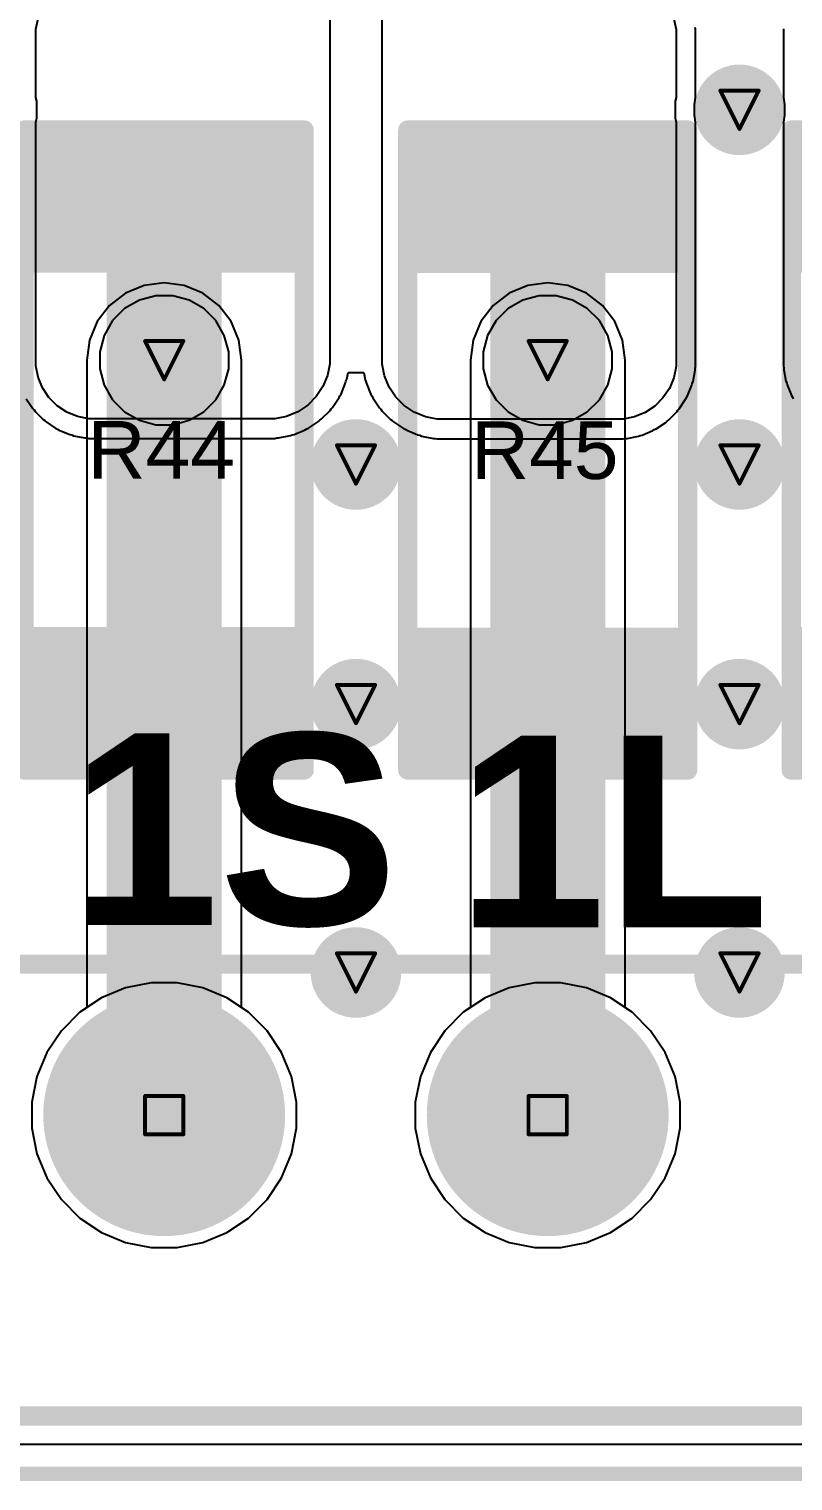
# Model space of a CAD drawing. Header units: inches. Extents: x -0.03 to 9.71, y 0.01 to 4.44.
# Drawn here: x 1.995 to 2.393, y 0.006 to 0.763 of the extents above; entities that cross this region are included whole.
import ezdxf

# ---------------------------------------------------------------- set-up
doc = ezdxf.new("R2010")
doc.units = ezdxf.units.IN
doc.header["$MEASUREMENT"] = 0
for name, color, linetype in [('Board Outline', 216, 'Continuous'), ('Bottom Layer', 5, 'Continuous'), ('Bottom Solder', 6, 'Continuous'), ('Drill Drawing', 1, 'Continuous'), ('Layer 1', 16, 'Continuous'), ('Layer 2', 76, 'Continuous'), ('Multi-Layer', 9, 'Continuous'), ('Pad Holes', 156, 'Continuous'), ('Top Layer', 1, 'Continuous'), ('Top Overlay', 2, 'Continuous'), ('Top Paste', 8, 'Continuous'), ('Top Solder', 216, 'Continuous'), ('Via Holes', 16, 'Continuous')]:
    doc.layers.add(name, color=color, linetype=linetype)
doc.styles.add('Arial', font='', dxfattribs={"height": 0.2})
doc.styles.add('Arial_Bold', font='', dxfattribs={"height": 0.2})
doc.styles.get('Arial').set_extended_font_data('Arial')
doc.styles.get('Arial_Bold').set_extended_font_data('Arial', bold=True)

# ---------------------------------------------------------------- blocks, each defined once
blk = doc.blocks.new('RES_2512_47')
at = {"layer": 'Top Layer'}
for points in [[(-0.15945, 0.06693), (-0.09646, 0.06693), (-0.09646, -0.06693), (-0.15945, -0.06693)], [(0.09646, 0.06693), (0.15945, 0.06693), (0.15945, -0.06693), (0.09646, -0.06693)]]:
    blk.add_hatch(color=1, dxfattribs=at).paths.add_polyline_path(points)
at = {"layer": 'Top Paste'}
for points in [[(-0.15945, 0.06693), (-0.09646, 0.06693), (-0.09646, -0.06693), (-0.15945, -0.06693)], [(0.09646, 0.06693), (0.15945, 0.06693), (0.15945, -0.06693), (0.09646, -0.06693)]]:
    blk.add_hatch(color=8, dxfattribs=at).paths.add_polyline_path(points)
at = {"layer": 'Top Solder'}
for points in [[(-0.16345, 0.07093), (-0.09246, 0.07093), (-0.09246, -0.07093), (-0.16345, -0.07093)], [(0.09246, 0.07093), (0.16345, 0.07093), (0.16345, -0.07093), (0.09246, -0.07093)]]:
    blk.add_hatch(color=216, dxfattribs=at).paths.add_polyline_path(points)
at = {"layer": 'Top Overlay', "const_width": 0.01}
for points in [[(-0.167, 0.073), (0.16679, 0.073)], [(-0.167, 0.073), (-0.167, -0.073)], [(0.16679, 0.073), (0.16679, -0.073)], [(-0.167, -0.073), (0.16679, -0.073)]]:
    blk.add_lwpolyline(points, dxfattribs=at)
at = {"layer": 'Top Overlay', "const_width": 0.005}
for points in [[(-0.1695, 0.073, 1), (-0.1645, 0.073, 1)], [(-0.1695, 0.073, 1), (-0.1645, 0.073, 1)], [(0.16429, 0.073, 1), (0.16929, 0.073, 1)], [(0.16429, 0.073, 1), (0.16929, 0.073, 1)], [(-0.1695, -0.073, 1), (-0.1645, -0.073, 1)], [(-0.1695, -0.073, 1), (-0.1645, -0.073, 1)], [(0.16429, -0.073, 1), (0.16929, -0.073, 1)], [(0.16429, -0.073, 1), (0.16929, -0.073, 1)]]:
    blk.add_lwpolyline(points, format="xyb", close=True, dxfattribs=at)
blk = doc.blocks.new('RES_2512_52')
at = {"layer": 'Top Layer'}
for points in [[(-0.15945, 0.06693), (-0.09646, 0.06693), (-0.09646, -0.06693), (-0.15945, -0.06693)], [(0.09646, 0.06693), (0.15945, 0.06693), (0.15945, -0.06693), (0.09646, -0.06693)]]:
    blk.add_hatch(color=1, dxfattribs=at).paths.add_polyline_path(points)
at = {"layer": 'Top Paste'}
for points in [[(-0.15945, 0.06693), (-0.09646, 0.06693), (-0.09646, -0.06693), (-0.15945, -0.06693)], [(0.09646, 0.06693), (0.15945, 0.06693), (0.15945, -0.06693), (0.09646, -0.06693)]]:
    blk.add_hatch(color=8, dxfattribs=at).paths.add_polyline_path(points)
at = {"layer": 'Top Solder'}
for points in [[(-0.16345, 0.07093), (-0.09246, 0.07093), (-0.09246, -0.07093), (-0.16345, -0.07093)], [(0.09246, 0.07093), (0.16345, 0.07093), (0.16345, -0.07093), (0.09246, -0.07093)]]:
    blk.add_hatch(color=216, dxfattribs=at).paths.add_polyline_path(points)
at = {"layer": 'Top Overlay', "const_width": 0.01}
for points in [[(0.16679, 0.073), (-0.167, 0.073)], [(-0.167, -0.073), (-0.167, 0.073)], [(0.16679, -0.073), (0.16679, 0.073)], [(0.16679, -0.073), (-0.167, -0.073)]]:
    blk.add_lwpolyline(points, dxfattribs=at)
at = {"layer": 'Top Overlay', "const_width": 0.005}
for points in [[(-0.1695, 0.073, 1), (-0.1645, 0.073, 1)], [(-0.1695, 0.073, 1), (-0.1645, 0.073, 1)], [(0.16429, 0.073, 1), (0.16929, 0.073, 1)], [(0.16429, 0.073, 1), (0.16929, 0.073, 1)], [(-0.1695, -0.073, 1), (-0.1645, -0.073, 1)], [(-0.1695, -0.073, 1), (-0.1645, -0.073, 1)], [(0.16429, -0.073, 1), (0.16929, -0.073, 1)], [(0.16429, -0.073, 1), (0.16929, -0.073, 1)]]:
    blk.add_lwpolyline(points, format="xyb", close=True, dxfattribs=at)
blk = doc.blocks.new('RES_2512_53')
at = {"layer": 'Top Layer'}
for points in [[(-0.15945, 0.06693), (-0.09646, 0.06693), (-0.09646, -0.06693), (-0.15945, -0.06693)], [(0.09646, 0.06693), (0.15945, 0.06693), (0.15945, -0.06693), (0.09646, -0.06693)]]:
    blk.add_hatch(color=1, dxfattribs=at).paths.add_polyline_path(points)
at = {"layer": 'Top Paste'}
for points in [[(-0.15945, 0.06693), (-0.09646, 0.06693), (-0.09646, -0.06693), (-0.15945, -0.06693)], [(0.09646, 0.06693), (0.15945, 0.06693), (0.15945, -0.06693), (0.09646, -0.06693)]]:
    blk.add_hatch(color=8, dxfattribs=at).paths.add_polyline_path(points)
at = {"layer": 'Top Solder'}
for points in [[(-0.16345, 0.07093), (-0.09246, 0.07093), (-0.09246, -0.07093), (-0.16345, -0.07093)], [(0.09246, 0.07093), (0.16345, 0.07093), (0.16345, -0.07093), (0.09246, -0.07093)]]:
    blk.add_hatch(color=216, dxfattribs=at).paths.add_polyline_path(points)
at = {"layer": 'Top Overlay', "const_width": 0.01}
for points in [[(-0.167, 0.073), (0.16679, 0.073)], [(-0.167, 0.073), (-0.167, -0.073)], [(0.16679, 0.073), (0.16679, -0.073)], [(-0.167, -0.073), (0.16679, -0.073)]]:
    blk.add_lwpolyline(points, dxfattribs=at)
at = {"layer": 'Top Overlay', "const_width": 0.005}
for points in [[(-0.1695, 0.073, 1), (-0.1645, 0.073, 1)], [(-0.1695, 0.073, 1), (-0.1645, 0.073, 1)], [(0.16429, 0.073, 1), (0.16929, 0.073, 1)], [(0.16429, 0.073, 1), (0.16929, 0.073, 1)], [(-0.1695, -0.073, 1), (-0.1645, -0.073, 1)], [(-0.1695, -0.073, 1), (-0.1645, -0.073, 1)], [(0.16429, -0.073, 1), (0.16929, -0.073, 1)], [(0.16429, -0.073, 1), (0.16929, -0.073, 1)]]:
    blk.add_lwpolyline(points, format="xyb", close=True, dxfattribs=at)
blk = doc.blocks.new('DB2ERM_5_08_18P_GN_104')
at = {"layer": 'Bottom Layer'}
h = blk.add_hatch(color=5, dxfattribs=at)
edge = h.paths.add_edge_path()
edge.add_arc((-0.1, 0), 0.059055, 0, 360)
h = blk.add_hatch(color=5, dxfattribs=at)
edge = h.paths.add_edge_path()
edge.add_arc((0.1, 0), 0.059055, 0, 360)
at = {"layer": 'Bottom Solder'}
h = blk.add_hatch(color=6, dxfattribs=at)
edge = h.paths.add_edge_path()
edge.add_arc((-0.1, 0), 0.063055, 0, 360)
h = blk.add_hatch(color=6, dxfattribs=at)
edge = h.paths.add_edge_path()
edge.add_arc((0.1, 0), 0.063055, 0, 360)
at = {"layer": 'Layer 1'}
h = blk.add_hatch(color=16, dxfattribs=at)
edge = h.paths.add_edge_path()
edge.add_arc((-0.1, 0), 0.059055, 0, 360)
h = blk.add_hatch(color=16, dxfattribs=at)
edge = h.paths.add_edge_path()
edge.add_arc((0.1, 0), 0.059055, 0, 360)
at = {"layer": 'Layer 2'}
h = blk.add_hatch(color=76, dxfattribs=at)
edge = h.paths.add_edge_path()
edge.add_arc((-0.1, 0), 0.059055, 0, 360)
h = blk.add_hatch(color=76, dxfattribs=at)
edge = h.paths.add_edge_path()
edge.add_arc((0.1, 0), 0.059055, 0, 360)
at = {"layer": 'Multi-Layer'}
h = blk.add_hatch(color=9, dxfattribs=at)
edge = h.paths.add_edge_path()
edge.add_arc((-0.1, 0), 0.059055, 0, 360)
h = blk.add_hatch(color=9, dxfattribs=at)
edge = h.paths.add_edge_path()
edge.add_arc((0.1, 0), 0.059055, 0, 360)
at = {"layer": 'Pad Holes'}
h = blk.add_hatch(color=7, dxfattribs=at)
edge = h.paths.add_edge_path()
edge.add_arc((-0.1, 0), 0.037402, 0, 360)
h = blk.add_hatch(color=7, dxfattribs=at)
edge = h.paths.add_edge_path()
edge.add_arc((0.1, 0), 0.037402, 0, 360)
at = {"layer": 'Top Layer'}
h = blk.add_hatch(color=1, dxfattribs=at)
edge = h.paths.add_edge_path()
edge.add_arc((-0.1, 0), 0.059055, 0, 360)
h = blk.add_hatch(color=1, dxfattribs=at)
edge = h.paths.add_edge_path()
edge.add_arc((0.1, 0), 0.059055, 0, 360)
at = {"layer": 'Top Solder'}
h = blk.add_hatch(color=216, dxfattribs=at)
edge = h.paths.add_edge_path()
edge.add_arc((-0.1, 0), 0.063055, 0, 360)
h = blk.add_hatch(color=216, dxfattribs=at)
edge = h.paths.add_edge_path()
edge.add_arc((0.1, 0), 0.063055, 0, 360)
at = {"layer": 'Top Overlay', "const_width": 0.01}
for points in [[(-2, 0.07874), (2, 0.07874)], [(-2, -0.156851), (2, -0.156851)]]:
    blk.add_lwpolyline(points, dxfattribs=at)

msp = doc.modelspace()

# ---------------------------------------------------------------- hatches: boundary and pattern name
at = {"layer": 'Bottom Layer'}
h = msp.add_hatch(color=5, dxfattribs=at)
edge = h.paths.add_edge_path()
edge.add_arc((2.36535, 0.72114), 0.02362, 0, 360)
h = msp.add_hatch(color=5, dxfattribs=at)
edge = h.paths.add_edge_path()
edge.add_arc((2.06535, 0.59055), 0.02362, 0, 360)
h = msp.add_hatch(color=5, dxfattribs=at)
edge = h.paths.add_edge_path()
edge.add_arc((2.26535, 0.59055), 0.02362, 0, 360)
h = msp.add_hatch(color=5, dxfattribs=at)
edge = h.paths.add_edge_path()
edge.add_arc((2.16535, 0.53618), 0.02362, 0, 360)
h = msp.add_hatch(color=5, dxfattribs=at)
edge = h.paths.add_edge_path()
edge.add_arc((2.36535, 0.53618), 0.02362, 0, 360)
h = msp.add_hatch(color=5, dxfattribs=at)
edge = h.paths.add_edge_path()
edge.add_arc((2.16535, 0.41122), 0.02362, 0, 360)
h = msp.add_hatch(color=5, dxfattribs=at)
edge = h.paths.add_edge_path()
edge.add_arc((2.36535, 0.41122), 0.02362, 0, 360)
h = msp.add_hatch(color=5, dxfattribs=at)
edge = h.paths.add_edge_path()
edge.add_arc((2.16535, 0.27126), 0.02362, 0, 360)
h = msp.add_hatch(color=5, dxfattribs=at)
edge = h.paths.add_edge_path()
edge.add_arc((2.36535, 0.27126), 0.02362, 0, 360)
at = {"layer": 'Layer 1'}
h = msp.add_hatch(color=16, dxfattribs=at)
edge = h.paths.add_edge_path()
edge.add_arc((2.36535, 0.72114), 0.02362, 0, 360)
h = msp.add_hatch(color=16, dxfattribs=at)
edge = h.paths.add_edge_path()
edge.add_arc((2.06535, 0.59055), 0.02362, 0, 360)
h = msp.add_hatch(color=16, dxfattribs=at)
edge = h.paths.add_edge_path()
edge.add_arc((2.26535, 0.59055), 0.02362, 0, 360)
h = msp.add_hatch(color=16, dxfattribs=at)
edge = h.paths.add_edge_path()
edge.add_arc((2.16535, 0.53618), 0.02362, 0, 360)
h = msp.add_hatch(color=16, dxfattribs=at)
edge = h.paths.add_edge_path()
edge.add_arc((2.36535, 0.53618), 0.02362, 0, 360)
h = msp.add_hatch(color=16, dxfattribs=at)
edge = h.paths.add_edge_path()
edge.add_arc((2.16535, 0.41122), 0.02362, 0, 360)
h = msp.add_hatch(color=16, dxfattribs=at)
edge = h.paths.add_edge_path()
edge.add_arc((2.36535, 0.41122), 0.02362, 0, 360)
h = msp.add_hatch(color=16, dxfattribs=at)
edge = h.paths.add_edge_path()
edge.add_arc((2.16535, 0.27126), 0.02362, 0, 360)
h = msp.add_hatch(color=16, dxfattribs=at)
edge = h.paths.add_edge_path()
edge.add_arc((2.36535, 0.27126), 0.02362, 0, 360)
at = {"layer": 'Layer 2'}
h = msp.add_hatch(color=76, dxfattribs=at)
edge = h.paths.add_edge_path()
edge.add_arc((2.36535, 0.72114), 0.02362, 0, 360)
h = msp.add_hatch(color=76, dxfattribs=at)
edge = h.paths.add_edge_path()
edge.add_arc((2.06535, 0.59055), 0.02362, 0, 360)
h = msp.add_hatch(color=76, dxfattribs=at)
edge = h.paths.add_edge_path()
edge.add_arc((2.26535, 0.59055), 0.02362, 0, 360)
h = msp.add_hatch(color=76, dxfattribs=at)
edge = h.paths.add_edge_path()
edge.add_arc((2.16535, 0.53618), 0.02362, 0, 360)
h = msp.add_hatch(color=76, dxfattribs=at)
edge = h.paths.add_edge_path()
edge.add_arc((2.36535, 0.53618), 0.02362, 0, 360)
h = msp.add_hatch(color=76, dxfattribs=at)
edge = h.paths.add_edge_path()
edge.add_arc((2.16535, 0.41122), 0.02362, 0, 360)
h = msp.add_hatch(color=76, dxfattribs=at)
edge = h.paths.add_edge_path()
edge.add_arc((2.36535, 0.41122), 0.02362, 0, 360)
h = msp.add_hatch(color=76, dxfattribs=at)
edge = h.paths.add_edge_path()
edge.add_arc((2.16535, 0.27126), 0.02362, 0, 360)
h = msp.add_hatch(color=76, dxfattribs=at)
edge = h.paths.add_edge_path()
edge.add_arc((2.36535, 0.27126), 0.02362, 0, 360)
at = {"layer": 'Top Layer'}
h = msp.add_hatch(color=1, dxfattribs=at)
edge = h.paths.add_edge_path()
edge.add_arc((2.36535, 0.72114), 0.02362, 0, 360)
h = msp.add_hatch(color=1, dxfattribs=at)
edge = h.paths.add_edge_path()
edge.add_arc((2.06535, 0.59055), 0.02362, 0, 360)
h = msp.add_hatch(color=1, dxfattribs=at)
edge = h.paths.add_edge_path()
edge.add_arc((2.26535, 0.59055), 0.02362, 0, 360)
h = msp.add_hatch(color=1, dxfattribs=at)
edge = h.paths.add_edge_path()
edge.add_arc((2.16535, 0.53618), 0.02362, 0, 360)
h = msp.add_hatch(color=1, dxfattribs=at)
edge = h.paths.add_edge_path()
edge.add_arc((2.36535, 0.53618), 0.02362, 0, 360)
h = msp.add_hatch(color=1, dxfattribs=at)
edge = h.paths.add_edge_path()
edge.add_arc((2.16535, 0.41122), 0.02362, 0, 360)
h = msp.add_hatch(color=1, dxfattribs=at)
edge = h.paths.add_edge_path()
edge.add_arc((2.36535, 0.41122), 0.02362, 0, 360)
h = msp.add_hatch(color=1, dxfattribs=at)
edge = h.paths.add_edge_path()
edge.add_arc((2.16535, 0.27126), 0.02362, 0, 360)
h = msp.add_hatch(color=1, dxfattribs=at)
edge = h.paths.add_edge_path()
edge.add_arc((2.36535, 0.27126), 0.02362, 0, 360)
at = {"layer": 'Via Holes'}
h = msp.add_hatch(color=7, dxfattribs=at)
edge = h.paths.add_edge_path()
edge.add_arc((2.36535, 0.72114), 0.01378, 0, 360)
h = msp.add_hatch(color=7, dxfattribs=at)
edge = h.paths.add_edge_path()
edge.add_arc((2.06535, 0.59055), 0.01378, 0, 360)
h = msp.add_hatch(color=7, dxfattribs=at)
edge = h.paths.add_edge_path()
edge.add_arc((2.26535, 0.59055), 0.01378, 0, 360)
h = msp.add_hatch(color=7, dxfattribs=at)
edge = h.paths.add_edge_path()
edge.add_arc((2.16535, 0.53618), 0.01378, 0, 360)
h = msp.add_hatch(color=7, dxfattribs=at)
edge = h.paths.add_edge_path()
edge.add_arc((2.36535, 0.53618), 0.01378, 0, 360)
h = msp.add_hatch(color=7, dxfattribs=at)
edge = h.paths.add_edge_path()
edge.add_arc((2.16535, 0.41122), 0.01378, 0, 360)
h = msp.add_hatch(color=7, dxfattribs=at)
edge = h.paths.add_edge_path()
edge.add_arc((2.36535, 0.41122), 0.01378, 0, 360)
h = msp.add_hatch(color=7, dxfattribs=at)
edge = h.paths.add_edge_path()
edge.add_arc((2.16535, 0.27126), 0.01378, 0, 360)
h = msp.add_hatch(color=7, dxfattribs=at)
edge = h.paths.add_edge_path()
edge.add_arc((2.36535, 0.27126), 0.01378, 0, 360)

# ---------------------------------------------------------------- linework, layer by layer
at = {"layer": 'Board Outline'}
for points, const_width in [([(0.00984, 0.00984), (4.32087, 0.00984)], 0.0075), ([(0.0102, 0.0102), (4.32051, 0.0102)], 0.005)]:
    msp.add_lwpolyline(points, dxfattribs=dict(at, const_width=const_width))
at = {"layer": 'Bottom Layer'}
for p, q in [((2.05491, 0.62952), (2.04518, 0.62549)), ((2.06535, 0.6309), (2.05491, 0.62952)), ((2.0758, 0.62952), (2.06535, 0.6309)), ((2.08553, 0.62549), (2.0758, 0.62952)), ((2.25491, 0.62952), (2.24518, 0.62549)), ((2.26535, 0.6309), (2.25491, 0.62952)), ((2.2758, 0.62952), (2.26535, 0.6309)), ((2.28553, 0.62549), (2.2758, 0.62952)), ((2.04518, 0.62549), (2.03683, 0.61908)), ((2.09388, 0.61908), (2.08553, 0.62549)), ((2.24518, 0.62549), (2.23683, 0.61908)), ((2.29388, 0.61908), (2.28553, 0.62549)), ((2.03683, 0.61908), (2.03041, 0.61072)), ((2.10029, 0.61072), (2.09388, 0.61908)), ((2.23683, 0.61908), (2.23041, 0.61072)), ((2.30029, 0.61072), (2.29388, 0.61908)), ((2.03041, 0.61072), (2.02638, 0.60099)), ((2.10432, 0.60099), (2.10029, 0.61072)), ((2.23041, 0.61072), (2.22638, 0.60099)), ((2.30432, 0.60099), (2.30029, 0.61072)), ((2.02638, 0.60099), (2.02501, 0.59055)), ((2.1057, 0.59055), (2.10432, 0.60099)), ((2.22638, 0.60099), (2.22501, 0.59055)), ((2.3057, 0.59055), (2.30432, 0.60099)), ((2.02501, 0.59055), (2.02501, 0.25294)), ((2.1057, 0.25294), (2.1057, 0.59055)), ((2.22501, 0.59055), (2.22501, 0.25294)), ((2.3057, 0.25294), (2.3057, 0.59055)), ((2.02133, 0.25049), (2.01172, 0.24087)), ((2.02501, 0.25294), (2.02133, 0.25049)), ((2.10937, 0.25049), (2.1057, 0.25294)), ((2.11899, 0.24087), (2.10937, 0.25049)), ((2.22133, 0.25049), (2.21172, 0.24087)), ((2.22501, 0.25294), (2.22133, 0.25049)), ((2.30937, 0.25049), (2.3057, 0.25294)), ((2.31899, 0.24087), (2.30937, 0.25049)), ((2.01172, 0.24087), (2.00416, 0.22956)), ((2.12655, 0.22956), (2.11899, 0.24087)), ((2.21172, 0.24087), (2.20416, 0.22956)), ((2.32655, 0.22956), (2.31899, 0.24087)), ((2.00416, 0.22956), (1.99895, 0.21699)), ((2.13176, 0.21699), (2.12655, 0.22956)), ((2.20416, 0.22956), (2.19895, 0.21699)), ((2.33176, 0.21699), (2.32655, 0.22956)), ((1.99895, 0.21699), (1.9963, 0.20365)), ((2.13441, 0.20365), (2.13176, 0.21699)), ((2.19895, 0.21699), (2.1963, 0.20365)), ((2.33441, 0.20365), (2.33176, 0.21699)), ((1.9963, 0.20365), (1.9963, 0.19005)), ((2.13441, 0.19005), (2.13441, 0.20365)), ((2.1963, 0.20365), (2.1963, 0.19005)), ((2.33441, 0.19005), (2.33441, 0.20365)), ((1.9963, 0.19005), (1.99895, 0.17671)), ((2.13176, 0.17671), (2.13441, 0.19005)), ((2.1963, 0.19005), (2.19895, 0.17671)), ((2.33176, 0.17671), (2.33441, 0.19005)), ((1.99895, 0.17671), (2.00416, 0.16414)), ((2.12655, 0.16414), (2.13176, 0.17671)), ((2.19895, 0.17671), (2.20416, 0.16414)), ((2.32655, 0.16414), (2.33176, 0.17671)), ((2.00416, 0.16414), (2.01172, 0.15283)), ((2.11899, 0.15283), (2.12655, 0.16414)), ((2.20416, 0.16414), (2.21172, 0.15283)), ((2.31899, 0.15283), (2.32655, 0.16414)), ((2.01172, 0.15283), (2.02133, 0.14321)), ((2.10937, 0.14321), (2.11899, 0.15283)), ((2.21172, 0.15283), (2.22133, 0.14321)), ((2.30937, 0.14321), (2.31899, 0.15283)), ((2.02133, 0.14321), (2.03264, 0.13566)), ((2.09806, 0.13566), (2.10937, 0.14321)), ((2.22133, 0.14321), (2.23264, 0.13566)), ((2.29806, 0.13566), (2.30937, 0.14321)), ((2.03264, 0.13566), (2.04521, 0.13045)), ((2.04521, 0.13045), (2.05855, 0.1278)), ((2.07216, 0.1278), (2.0855, 0.13045)), ((2.0855, 0.13045), (2.09806, 0.13566)), ((2.23264, 0.13566), (2.24521, 0.13045)), ((2.24521, 0.13045), (2.25855, 0.1278)), ((2.27216, 0.1278), (2.2855, 0.13045)), ((2.2855, 0.13045), (2.29806, 0.13566)), ((2.05855, 0.1278), (2.07216, 0.1278)), ((2.25855, 0.1278), (2.27216, 0.1278)), ((4.30557, 0.02514), (0.02514, 0.02514))]:
    msp.add_line(p, q, dxfattribs=at)
at = {"layer": 'Bottom Layer', "const_width": 0.06}
for points in [[(2.06535, 0.19685), (2.06535, 0.59055)], [(2.26535, 0.19685), (2.26535, 0.59055)]]:
    msp.add_lwpolyline(points, dxfattribs=at)
at = {"layer": 'Bottom Layer', "const_width": 0.03}
for points in [[(2.05035, 0.59055, 1), (2.08035, 0.59055, 1)], [(2.25035, 0.59055, 1), (2.28035, 0.59055, 1)], [(2.05035, 0.19685, 1), (2.08035, 0.19685, 1)], [(2.25035, 0.19685, 1), (2.28035, 0.19685, 1)]]:
    msp.add_lwpolyline(points, format="xyb", close=True, dxfattribs=at)
at = {"layer": 'Bottom Solder', "const_width": 0.06}
for points in [[(2.06535, 0.19685), (2.06535, 0.59055)], [(2.26535, 0.19685), (2.26535, 0.59055)]]:
    msp.add_lwpolyline(points, dxfattribs=at)
at = {"layer": 'Bottom Solder', "const_width": 0.03}
for points in [[(2.05035, 0.59055, 1), (2.08035, 0.59055, 1)], [(2.25035, 0.59055, 1), (2.28035, 0.59055, 1)], [(2.05035, 0.19685, 1), (2.08035, 0.19685, 1)], [(2.25035, 0.19685, 1), (2.28035, 0.19685, 1)]]:
    msp.add_lwpolyline(points, format="xyb", close=True, dxfattribs=at)
at = {"layer": 'Drill Drawing', "const_width": 0.002}
for points in [[(2.35535, 0.73114), (2.37535, 0.73114)], [(2.35535, 0.73114), (2.36535, 0.71114)], [(2.36535, 0.71114), (2.37535, 0.73114)], [(2.05535, 0.60055), (2.07535, 0.60055)], [(2.05535, 0.60055), (2.06535, 0.58055)], [(2.06535, 0.58055), (2.07535, 0.60055)], [(2.25535, 0.60055), (2.27535, 0.60055)], [(2.25535, 0.60055), (2.26535, 0.58055)], [(2.26535, 0.58055), (2.27535, 0.60055)], [(2.15535, 0.54618), (2.17535, 0.54618)], [(2.15535, 0.54618), (2.16535, 0.52618)], [(2.16535, 0.52618), (2.17535, 0.54618)], [(2.35535, 0.54618), (2.37535, 0.54618)], [(2.35535, 0.54618), (2.36535, 0.52618)], [(2.36535, 0.52618), (2.37535, 0.54618)], [(2.15535, 0.42122), (2.17535, 0.42122)], [(2.15535, 0.42122), (2.16535, 0.40122)], [(2.16535, 0.40122), (2.17535, 0.42122)], [(2.35535, 0.42122), (2.37535, 0.42122)], [(2.35535, 0.42122), (2.36535, 0.40122)], [(2.36535, 0.40122), (2.37535, 0.42122)], [(2.15535, 0.28126), (2.17535, 0.28126)], [(2.15535, 0.28126), (2.16535, 0.26126)], [(2.16535, 0.26126), (2.17535, 0.28126)], [(2.35535, 0.28126), (2.37535, 0.28126)], [(2.35535, 0.28126), (2.36535, 0.26126)], [(2.36535, 0.26126), (2.37535, 0.28126)], [(2.05535, 0.20685), (2.07535, 0.20685)], [(2.05535, 0.18685), (2.05535, 0.20685)], [(2.07535, 0.18685), (2.07535, 0.20685)], [(2.25535, 0.20685), (2.27535, 0.20685)], [(2.25535, 0.18685), (2.25535, 0.20685)], [(2.27535, 0.18685), (2.27535, 0.20685)], [(2.05535, 0.18685), (2.07535, 0.18685)], [(2.25535, 0.18685), (2.27535, 0.18685)]]:
    msp.add_lwpolyline(points, dxfattribs=at)
at = {"layer": 'Drill Drawing', "const_width": 0.001}
for points in [[(2.35485, 0.73114, 1), (2.35585, 0.73114, 1)], [(2.35485, 0.73114, 1), (2.35585, 0.73114, 1)], [(2.37485, 0.73114, 1), (2.37585, 0.73114, 1)], [(2.37485, 0.73114, 1), (2.37585, 0.73114, 1)], [(2.36485, 0.71114, 1), (2.36585, 0.71114, 1)], [(2.36485, 0.71114, 1), (2.36585, 0.71114, 1)], [(2.05485, 0.60055, 1), (2.05585, 0.60055, 1)], [(2.05485, 0.60055, 1), (2.05585, 0.60055, 1)], [(2.07485, 0.60055, 1), (2.07585, 0.60055, 1)], [(2.07485, 0.60055, 1), (2.07585, 0.60055, 1)], [(2.25485, 0.60055, 1), (2.25585, 0.60055, 1)], [(2.25485, 0.60055, 1), (2.25585, 0.60055, 1)], [(2.27485, 0.60055, 1), (2.27585, 0.60055, 1)], [(2.27485, 0.60055, 1), (2.27585, 0.60055, 1)], [(2.06485, 0.58055, 1), (2.06585, 0.58055, 1)], [(2.06485, 0.58055, 1), (2.06585, 0.58055, 1)], [(2.26485, 0.58055, 1), (2.26585, 0.58055, 1)], [(2.26485, 0.58055, 1), (2.26585, 0.58055, 1)], [(2.15485, 0.54618, 1), (2.15585, 0.54618, 1)], [(2.15485, 0.54618, 1), (2.15585, 0.54618, 1)], [(2.17485, 0.54618, 1), (2.17585, 0.54618, 1)], [(2.17485, 0.54618, 1), (2.17585, 0.54618, 1)], [(2.35485, 0.54618, 1), (2.35585, 0.54618, 1)], [(2.35485, 0.54618, 1), (2.35585, 0.54618, 1)], [(2.37485, 0.54618, 1), (2.37585, 0.54618, 1)], [(2.37485, 0.54618, 1), (2.37585, 0.54618, 1)], [(2.16485, 0.52618, 1), (2.16585, 0.52618, 1)], [(2.16485, 0.52618, 1), (2.16585, 0.52618, 1)], [(2.36485, 0.52618, 1), (2.36585, 0.52618, 1)], [(2.36485, 0.52618, 1), (2.36585, 0.52618, 1)], [(2.15485, 0.42122, 1), (2.15585, 0.42122, 1)], [(2.15485, 0.42122, 1), (2.15585, 0.42122, 1)], [(2.17485, 0.42122, 1), (2.17585, 0.42122, 1)], [(2.17485, 0.42122, 1), (2.17585, 0.42122, 1)], [(2.35485, 0.42122, 1), (2.35585, 0.42122, 1)], [(2.35485, 0.42122, 1), (2.35585, 0.42122, 1)], [(2.37485, 0.42122, 1), (2.37585, 0.42122, 1)], [(2.37485, 0.42122, 1), (2.37585, 0.42122, 1)], [(2.16485, 0.40122, 1), (2.16585, 0.40122, 1)], [(2.16485, 0.40122, 1), (2.16585, 0.40122, 1)], [(2.36485, 0.40122, 1), (2.36585, 0.40122, 1)], [(2.36485, 0.40122, 1), (2.36585, 0.40122, 1)], [(2.15485, 0.28126, 1), (2.15585, 0.28126, 1)], [(2.15485, 0.28126, 1), (2.15585, 0.28126, 1)], [(2.17485, 0.28126, 1), (2.17585, 0.28126, 1)], [(2.17485, 0.28126, 1), (2.17585, 0.28126, 1)], [(2.35485, 0.28126, 1), (2.35585, 0.28126, 1)], [(2.35485, 0.28126, 1), (2.35585, 0.28126, 1)], [(2.37485, 0.28126, 1), (2.37585, 0.28126, 1)], [(2.37485, 0.28126, 1), (2.37585, 0.28126, 1)], [(2.16485, 0.26126, 1), (2.16585, 0.26126, 1)], [(2.16485, 0.26126, 1), (2.16585, 0.26126, 1)], [(2.36485, 0.26126, 1), (2.36585, 0.26126, 1)], [(2.36485, 0.26126, 1), (2.36585, 0.26126, 1)], [(2.05485, 0.20685, 1), (2.05585, 0.20685, 1)], [(2.05485, 0.20685, 1), (2.05585, 0.20685, 1)], [(2.07485, 0.20685, 1), (2.07585, 0.20685, 1)], [(2.07485, 0.20685, 1), (2.07585, 0.20685, 1)], [(2.25485, 0.20685, 1), (2.25585, 0.20685, 1)], [(2.25485, 0.20685, 1), (2.25585, 0.20685, 1)], [(2.27485, 0.20685, 1), (2.27585, 0.20685, 1)], [(2.27485, 0.20685, 1), (2.27585, 0.20685, 1)], [(2.05485, 0.18685, 1), (2.05585, 0.18685, 1)], [(2.05485, 0.18685, 1), (2.05585, 0.18685, 1)], [(2.07485, 0.18685, 1), (2.07585, 0.18685, 1)], [(2.07485, 0.18685, 1), (2.07585, 0.18685, 1)], [(2.25485, 0.18685, 1), (2.25585, 0.18685, 1)], [(2.25485, 0.18685, 1), (2.25585, 0.18685, 1)], [(2.27485, 0.18685, 1), (2.27585, 0.18685, 1)], [(2.27485, 0.18685, 1), (2.27585, 0.18685, 1)]]:
    msp.add_lwpolyline(points, format="xyb", close=True, dxfattribs=at)
at = {"layer": 'Layer 1'}
for p, q in [((2.05238, 0.62188), (2.04471, 0.61746)), ((2.06093, 0.62417), (2.05238, 0.62188)), ((2.06978, 0.62417), (2.06093, 0.62417)), ((2.07833, 0.62188), (2.06978, 0.62417)), ((2.086, 0.61746), (2.07833, 0.62188)), ((2.25238, 0.62188), (2.24471, 0.61746)), ((2.26093, 0.62417), (2.25238, 0.62188)), ((2.26978, 0.62417), (2.26093, 0.62417)), ((2.27833, 0.62188), (2.26978, 0.62417)), ((2.286, 0.61746), (2.27833, 0.62188)), ((2.04471, 0.61746), (2.03845, 0.6112)), ((2.09226, 0.6112), (2.086, 0.61746)), ((2.24471, 0.61746), (2.23845, 0.6112)), ((2.29226, 0.6112), (2.286, 0.61746)), ((2.03845, 0.6112), (2.03402, 0.60353)), ((2.09669, 0.60353), (2.09226, 0.6112)), ((2.23845, 0.6112), (2.23402, 0.60353)), ((2.29669, 0.60353), (2.29226, 0.6112)), ((2.03402, 0.60353), (2.03173, 0.59498)), ((2.09898, 0.59498), (2.09669, 0.60353)), ((2.23402, 0.60353), (2.23173, 0.59498)), ((2.29898, 0.59498), (2.29669, 0.60353)), ((2.03173, 0.59498), (2.03173, 0.58613)), ((2.09898, 0.58613), (2.09898, 0.59498)), ((2.23173, 0.59498), (2.23173, 0.58613)), ((2.29898, 0.58613), (2.29898, 0.59498)), ((2.03173, 0.58613), (2.03402, 0.57757)), ((2.09669, 0.57757), (2.09898, 0.58613)), ((2.23173, 0.58613), (2.23402, 0.57757)), ((2.29669, 0.57757), (2.29898, 0.58613)), ((2.03402, 0.57757), (2.03845, 0.56991)), ((2.09226, 0.56991), (2.09669, 0.57757)), ((2.23402, 0.57757), (2.23845, 0.56991)), ((2.29226, 0.56991), (2.29669, 0.57757)), ((2.03845, 0.56991), (2.04471, 0.56365)), ((2.086, 0.56365), (2.09226, 0.56991)), ((2.23845, 0.56991), (2.24471, 0.56365)), ((2.286, 0.56365), (2.29226, 0.56991)), ((2.04471, 0.56365), (2.05238, 0.55922)), ((2.07833, 0.55922), (2.086, 0.56365)), ((2.24471, 0.56365), (2.25238, 0.55922)), ((2.27833, 0.55922), (2.286, 0.56365)), ((2.05238, 0.55922), (2.06093, 0.55693)), ((2.06093, 0.55693), (2.06978, 0.55693)), ((2.06978, 0.55693), (2.07833, 0.55922)), ((2.25238, 0.55922), (2.26093, 0.55693)), ((2.26093, 0.55693), (2.26978, 0.55693)), ((2.26978, 0.55693), (2.27833, 0.55922)), ((2.05855, 0.26591), (2.04521, 0.26325)), ((2.07216, 0.26591), (2.05855, 0.26591)), ((2.0855, 0.26325), (2.07216, 0.26591)), ((2.25855, 0.26591), (2.24521, 0.26325)), ((2.27216, 0.26591), (2.25855, 0.26591)), ((2.2855, 0.26325), (2.27216, 0.26591)), ((2.03264, 0.25805), (2.02133, 0.25049)), ((2.04521, 0.26325), (2.03264, 0.25805)), ((2.09806, 0.25805), (2.0855, 0.26325)), ((2.10937, 0.25049), (2.09806, 0.25805)), ((2.23264, 0.25805), (2.22133, 0.25049)), ((2.24521, 0.26325), (2.23264, 0.25805)), ((2.29806, 0.25805), (2.2855, 0.26325)), ((2.30937, 0.25049), (2.29806, 0.25805)), ((2.02133, 0.25049), (2.01172, 0.24087)), ((2.11899, 0.24087), (2.10937, 0.25049)), ((2.22133, 0.25049), (2.21172, 0.24087)), ((2.31899, 0.24087), (2.30937, 0.25049)), ((2.01172, 0.24087), (2.00416, 0.22956)), ((2.12655, 0.22956), (2.11899, 0.24087)), ((2.21172, 0.24087), (2.20416, 0.22956)), ((2.32655, 0.22956), (2.31899, 0.24087)), ((2.00416, 0.22956), (1.99895, 0.21699)), ((2.13176, 0.21699), (2.12655, 0.22956)), ((2.20416, 0.22956), (2.19895, 0.21699)), ((2.33176, 0.21699), (2.32655, 0.22956)), ((1.99895, 0.21699), (1.9963, 0.20365)), ((2.13441, 0.20365), (2.13176, 0.21699)), ((2.19895, 0.21699), (2.1963, 0.20365)), ((2.33441, 0.20365), (2.33176, 0.21699)), ((1.9963, 0.20365), (1.9963, 0.19005)), ((2.13441, 0.19005), (2.13441, 0.20365)), ((2.1963, 0.20365), (2.1963, 0.19005)), ((2.33441, 0.19005), (2.33441, 0.20365)), ((1.9963, 0.19005), (1.99895, 0.17671)), ((2.13176, 0.17671), (2.13441, 0.19005)), ((2.1963, 0.19005), (2.19895, 0.17671)), ((2.33176, 0.17671), (2.33441, 0.19005)), ((1.99895, 0.17671), (2.00416, 0.16414)), ((2.12655, 0.16414), (2.13176, 0.17671)), ((2.19895, 0.17671), (2.20416, 0.16414)), ((2.32655, 0.16414), (2.33176, 0.17671)), ((2.00416, 0.16414), (2.01172, 0.15283)), ((2.11899, 0.15283), (2.12655, 0.16414)), ((2.20416, 0.16414), (2.21172, 0.15283)), ((2.31899, 0.15283), (2.32655, 0.16414)), ((2.01172, 0.15283), (2.02133, 0.14321)), ((2.10937, 0.14321), (2.11899, 0.15283)), ((2.21172, 0.15283), (2.22133, 0.14321)), ((2.30937, 0.14321), (2.31899, 0.15283)), ((2.02133, 0.14321), (2.03264, 0.13566)), ((2.09806, 0.13566), (2.10937, 0.14321)), ((2.22133, 0.14321), (2.23264, 0.13566)), ((2.29806, 0.13566), (2.30937, 0.14321)), ((2.03264, 0.13566), (2.04521, 0.13045)), ((2.04521, 0.13045), (2.05855, 0.1278)), ((2.07216, 0.1278), (2.0855, 0.13045)), ((2.0855, 0.13045), (2.09806, 0.13566)), ((2.23264, 0.13566), (2.24521, 0.13045)), ((2.24521, 0.13045), (2.25855, 0.1278)), ((2.27216, 0.1278), (2.2855, 0.13045)), ((2.2855, 0.13045), (2.29806, 0.13566)), ((2.05855, 0.1278), (2.07216, 0.1278)), ((2.25855, 0.1278), (2.27216, 0.1278)), ((4.30557, 0.02514), (0.02514, 0.02514))]:
    msp.add_line(p, q, dxfattribs=at)
at = {"layer": 'Layer 2'}
for p, q in [((2.05238, 0.62188), (2.04471, 0.61746)), ((2.06093, 0.62417), (2.05238, 0.62188)), ((2.06978, 0.62417), (2.06093, 0.62417)), ((2.07833, 0.62188), (2.06978, 0.62417)), ((2.086, 0.61746), (2.07833, 0.62188)), ((2.25238, 0.62188), (2.24471, 0.61746)), ((2.26093, 0.62417), (2.25238, 0.62188)), ((2.26978, 0.62417), (2.26093, 0.62417)), ((2.27833, 0.62188), (2.26978, 0.62417)), ((2.286, 0.61746), (2.27833, 0.62188)), ((2.04471, 0.61746), (2.03845, 0.6112)), ((2.09226, 0.6112), (2.086, 0.61746)), ((2.24471, 0.61746), (2.23845, 0.6112)), ((2.29226, 0.6112), (2.286, 0.61746)), ((2.03845, 0.6112), (2.03402, 0.60353)), ((2.09669, 0.60353), (2.09226, 0.6112)), ((2.23845, 0.6112), (2.23402, 0.60353)), ((2.29669, 0.60353), (2.29226, 0.6112)), ((2.03402, 0.60353), (2.03173, 0.59498)), ((2.09898, 0.59498), (2.09669, 0.60353)), ((2.23402, 0.60353), (2.23173, 0.59498)), ((2.29898, 0.59498), (2.29669, 0.60353)), ((2.03173, 0.59498), (2.03173, 0.58613)), ((2.09898, 0.58613), (2.09898, 0.59498)), ((2.23173, 0.59498), (2.23173, 0.58613)), ((2.29898, 0.58613), (2.29898, 0.59498)), ((2.03173, 0.58613), (2.03402, 0.57757)), ((2.09669, 0.57757), (2.09898, 0.58613)), ((2.23173, 0.58613), (2.23402, 0.57757)), ((2.29669, 0.57757), (2.29898, 0.58613)), ((2.03402, 0.57757), (2.03845, 0.56991)), ((2.09226, 0.56991), (2.09669, 0.57757)), ((2.23402, 0.57757), (2.23845, 0.56991)), ((2.29226, 0.56991), (2.29669, 0.57757)), ((2.03845, 0.56991), (2.04471, 0.56365)), ((2.086, 0.56365), (2.09226, 0.56991)), ((2.23845, 0.56991), (2.24471, 0.56365)), ((2.286, 0.56365), (2.29226, 0.56991)), ((2.04471, 0.56365), (2.05238, 0.55922)), ((2.07833, 0.55922), (2.086, 0.56365)), ((2.24471, 0.56365), (2.25238, 0.55922)), ((2.27833, 0.55922), (2.286, 0.56365)), ((2.05238, 0.55922), (2.06093, 0.55693)), ((2.06093, 0.55693), (2.06978, 0.55693)), ((2.06978, 0.55693), (2.07833, 0.55922)), ((2.25238, 0.55922), (2.26093, 0.55693)), ((2.26093, 0.55693), (2.26978, 0.55693)), ((2.26978, 0.55693), (2.27833, 0.55922)), ((2.05855, 0.26591), (2.04521, 0.26325)), ((2.07216, 0.26591), (2.05855, 0.26591)), ((2.0855, 0.26325), (2.07216, 0.26591)), ((2.25855, 0.26591), (2.24521, 0.26325)), ((2.27216, 0.26591), (2.25855, 0.26591)), ((2.2855, 0.26325), (2.27216, 0.26591)), ((2.03264, 0.25805), (2.02133, 0.25049)), ((2.04521, 0.26325), (2.03264, 0.25805)), ((2.09806, 0.25805), (2.0855, 0.26325)), ((2.10937, 0.25049), (2.09806, 0.25805)), ((2.23264, 0.25805), (2.22133, 0.25049)), ((2.24521, 0.26325), (2.23264, 0.25805)), ((2.29806, 0.25805), (2.2855, 0.26325)), ((2.30937, 0.25049), (2.29806, 0.25805)), ((2.02133, 0.25049), (2.01172, 0.24087)), ((2.11899, 0.24087), (2.10937, 0.25049)), ((2.22133, 0.25049), (2.21172, 0.24087)), ((2.31899, 0.24087), (2.30937, 0.25049)), ((2.01172, 0.24087), (2.00416, 0.22956)), ((2.12655, 0.22956), (2.11899, 0.24087)), ((2.21172, 0.24087), (2.20416, 0.22956)), ((2.32655, 0.22956), (2.31899, 0.24087)), ((2.00416, 0.22956), (1.99895, 0.21699)), ((2.13176, 0.21699), (2.12655, 0.22956)), ((2.20416, 0.22956), (2.19895, 0.21699)), ((2.33176, 0.21699), (2.32655, 0.22956)), ((1.99895, 0.21699), (1.9963, 0.20365)), ((2.13441, 0.20365), (2.13176, 0.21699)), ((2.19895, 0.21699), (2.1963, 0.20365)), ((2.33441, 0.20365), (2.33176, 0.21699)), ((1.9963, 0.20365), (1.9963, 0.19005)), ((2.13441, 0.19005), (2.13441, 0.20365)), ((2.1963, 0.20365), (2.1963, 0.19005)), ((2.33441, 0.19005), (2.33441, 0.20365)), ((1.9963, 0.19005), (1.99895, 0.17671)), ((2.13176, 0.17671), (2.13441, 0.19005)), ((2.1963, 0.19005), (2.19895, 0.17671)), ((2.33176, 0.17671), (2.33441, 0.19005)), ((1.99895, 0.17671), (2.00416, 0.16414)), ((2.12655, 0.16414), (2.13176, 0.17671)), ((2.19895, 0.17671), (2.20416, 0.16414)), ((2.32655, 0.16414), (2.33176, 0.17671)), ((2.00416, 0.16414), (2.01172, 0.15283)), ((2.11899, 0.15283), (2.12655, 0.16414)), ((2.20416, 0.16414), (2.21172, 0.15283)), ((2.31899, 0.15283), (2.32655, 0.16414)), ((2.01172, 0.15283), (2.02133, 0.14321)), ((2.10937, 0.14321), (2.11899, 0.15283)), ((2.21172, 0.15283), (2.22133, 0.14321)), ((2.30937, 0.14321), (2.31899, 0.15283)), ((2.02133, 0.14321), (2.03264, 0.13566)), ((2.09806, 0.13566), (2.10937, 0.14321)), ((2.22133, 0.14321), (2.23264, 0.13566)), ((2.29806, 0.13566), (2.30937, 0.14321)), ((2.03264, 0.13566), (2.04521, 0.13045)), ((2.04521, 0.13045), (2.05855, 0.1278)), ((2.07216, 0.1278), (2.0855, 0.13045)), ((2.0855, 0.13045), (2.09806, 0.13566)), ((2.23264, 0.13566), (2.24521, 0.13045)), ((2.24521, 0.13045), (2.25855, 0.1278)), ((2.27216, 0.1278), (2.2855, 0.13045)), ((2.2855, 0.13045), (2.29806, 0.13566)), ((2.05855, 0.1278), (2.07216, 0.1278)), ((2.25855, 0.1278), (2.27216, 0.1278)), ((4.30557, 0.02514), (0.02514, 0.02514))]:
    msp.add_line(p, q, dxfattribs=at)
at = {"layer": 'Top Layer'}
for p, q in [((2.15176, 0.95753), (2.15176, 0.59188)), ((2.17895, 0.59167), (2.17895, 0.95732)), ((1.99846, 0.76321), (2.00007, 0.77097)), ((2.33064, 0.77077), (2.33224, 0.76301)), ((1.99843, 0.75925), (1.99846, 0.76321)), ((1.99843, 0.72763), (1.99843, 0.75925)), ((2.33224, 0.76301), (2.33228, 0.75905)), ((2.33228, 0.75905), (2.33228, 0.72763)), ((2.34244, 0.76311), (2.34224, 0.76408)), ((2.34248, 0.75915), (2.34244, 0.76311)), ((2.34247, 0.7591), (2.34248, 0.75915)), ((2.34248, 0.75905), (2.34247, 0.7591)), ((2.34248, 0.72763), (2.34248, 0.75905)), ((2.38827, 0.76331), (2.38823, 0.75935)), ((2.38823, 0.75935), (2.38824, 0.7593)), ((2.38824, 0.7593), (2.38823, 0.75925)), ((2.38823, 0.75925), (2.38823, 0.72763)), ((1.99898, 0.72557), (1.99843, 0.72763)), ((2.33228, 0.72763), (2.33173, 0.72557)), ((2.34222, 0.72632), (2.34248, 0.72763)), ((2.38823, 0.72763), (2.38849, 0.72632)), ((1.99898, 0.71672), (1.99898, 0.72557)), ((2.33173, 0.72557), (2.33173, 0.71672)), ((2.34193, 0.72423), (2.34213, 0.72499)), ((2.34193, 0.71806), (2.34193, 0.72423)), ((2.34213, 0.72499), (2.34222, 0.72632)), ((2.38849, 0.72632), (2.38858, 0.72499)), ((2.38858, 0.72499), (2.38878, 0.72423)), ((2.38878, 0.72423), (2.38878, 0.71806)), ((1.99843, 0.71466), (1.99898, 0.71672)), ((1.99843, 0.59055), (1.99843, 0.71466)), ((2.33173, 0.71672), (2.33228, 0.71466)), ((2.33228, 0.71466), (2.33228, 0.59035)), ((2.34213, 0.7173), (2.34193, 0.71806)), ((2.34222, 0.71597), (2.34213, 0.7173)), ((2.34248, 0.71466), (2.34222, 0.71597)), ((2.34248, 0.58734), (2.34248, 0.71466)), ((2.38849, 0.71597), (2.38823, 0.71466)), ((2.38823, 0.71466), (2.38823, 0.58754)), ((2.38858, 0.7173), (2.38849, 0.71597)), ((2.38878, 0.71806), (2.38858, 0.7173)), ((2.15176, 0.59188), (2.15176, 0.58874)), ((2.17895, 0.58853), (2.17895, 0.59167)), ((1.99843, 0.58754), (1.99843, 0.59055)), ((1.9996, 0.58164), (1.99843, 0.58754)), ((2.15176, 0.58874), (2.15053, 0.58258)), ((2.16053, 0.58059), (2.16126, 0.58423)), ((2.16126, 0.58423), (2.16941, 0.58423)), ((2.16941, 0.58423), (2.17018, 0.58039)), ((2.18018, 0.58237), (2.17895, 0.58853)), ((2.33228, 0.58734), (2.33111, 0.58143)), ((2.33228, 0.59035), (2.33228, 0.58734)), ((2.34111, 0.57944), (2.34228, 0.58535)), ((2.34228, 0.58635), (2.34248, 0.58734)), ((2.34228, 0.58535), (2.34228, 0.58635)), ((2.38823, 0.58754), (2.38843, 0.58656)), ((2.38843, 0.58656), (2.38843, 0.58555)), ((2.38843, 0.58555), (2.3896, 0.57965)), ((2.0019, 0.57608), (1.9996, 0.58164)), ((2.00525, 0.57108), (2.0019, 0.57608)), ((2.14813, 0.57678), (2.14464, 0.57156)), ((2.15053, 0.58258), (2.14813, 0.57678)), ((2.15755, 0.57288), (2.15995, 0.57868)), ((2.15995, 0.57868), (2.16015, 0.57966)), ((2.16015, 0.57966), (2.16053, 0.58059)), ((2.17018, 0.58039), (2.17056, 0.57946)), ((2.17056, 0.57946), (2.17076, 0.57847)), ((2.17076, 0.57847), (2.17316, 0.57267)), ((2.18258, 0.57657), (2.18018, 0.58237)), ((2.18607, 0.57135), (2.18258, 0.57657)), ((2.32881, 0.57587), (2.32546, 0.57087)), ((2.33111, 0.58143), (2.32881, 0.57587)), ((2.33823, 0.57197), (2.34053, 0.57753)), ((2.34053, 0.57753), (2.34073, 0.57852)), ((2.34073, 0.57852), (2.34111, 0.57944)), ((2.3896, 0.57965), (2.38998, 0.57872)), ((2.38998, 0.57872), (2.39018, 0.57774)), ((2.39018, 0.57774), (2.39248, 0.57218)), ((1.99342, 0.57042), (1.99677, 0.56541)), ((2.0095, 0.56682), (2.00525, 0.57108)), ((2.14464, 0.57156), (2.1402, 0.56712)), ((2.15312, 0.56589), (2.15661, 0.57111)), ((2.15661, 0.57111), (2.15699, 0.57204)), ((2.15699, 0.57204), (2.15755, 0.57288)), ((2.17316, 0.57267), (2.17372, 0.57184)), ((2.17372, 0.57184), (2.1741, 0.57091)), ((2.1741, 0.57091), (2.17759, 0.56569)), ((2.19051, 0.56691), (2.18607, 0.57135)), ((2.32546, 0.57087), (2.32121, 0.56661)), ((2.33394, 0.56521), (2.33728, 0.57021)), ((2.33728, 0.57021), (2.33767, 0.57114)), ((2.33767, 0.57114), (2.33823, 0.57197)), ((2.39248, 0.57218), (2.39304, 0.57134)), ((2.39304, 0.57134), (2.39342, 0.57042)), ((1.99677, 0.56541), (1.99748, 0.5647)), ((1.99748, 0.5647), (1.99804, 0.56387)), ((1.99804, 0.56387), (2.00229, 0.55961)), ((2.01451, 0.56348), (2.0095, 0.56682)), ((2.02007, 0.56117), (2.01451, 0.56348)), ((2.02597, 0.56), (2.02007, 0.56117)), ((2.12917, 0.56123), (2.12302, 0.56)), ((2.13498, 0.56363), (2.12917, 0.56123)), ((2.1402, 0.56712), (2.13498, 0.56363)), ((2.14741, 0.55991), (2.15185, 0.56435)), ((2.15185, 0.56435), (2.15241, 0.56518)), ((2.15241, 0.56518), (2.15312, 0.56589)), ((2.17759, 0.56569), (2.1783, 0.56498)), ((2.1783, 0.56498), (2.17886, 0.56414)), ((2.17886, 0.56414), (2.1833, 0.5597)), ((2.19573, 0.56342), (2.19051, 0.56691)), ((2.20153, 0.56102), (2.19573, 0.56342)), ((2.20769, 0.55979), (2.20153, 0.56102)), ((2.31064, 0.56097), (2.30474, 0.55979)), ((2.3162, 0.56327), (2.31064, 0.56097)), ((2.32121, 0.56661), (2.3162, 0.56327)), ((2.32842, 0.5594), (2.33267, 0.56366)), ((2.33267, 0.56366), (2.33323, 0.56449)), ((2.33323, 0.56449), (2.33394, 0.56521)), ((2.00229, 0.55961), (2.00313, 0.55905)), ((2.00313, 0.55905), (2.00384, 0.55834)), ((2.00384, 0.55834), (2.00884, 0.555)), ((2.00884, 0.555), (2.00977, 0.55462)), ((2.00977, 0.55462), (2.0106, 0.55406)), ((2.0106, 0.55406), (2.01616, 0.55175)), ((2.12302, 0.56), (2.02597, 0.56)), ((2.13308, 0.55181), (2.13888, 0.55421)), ((2.13888, 0.55421), (2.13971, 0.55477)), ((2.13971, 0.55477), (2.14064, 0.55515)), ((2.14064, 0.55515), (2.14586, 0.55864)), ((2.14586, 0.55864), (2.14657, 0.55935)), ((2.14657, 0.55935), (2.14741, 0.55991)), ((2.1833, 0.5597), (2.18414, 0.55914)), ((2.18414, 0.55914), (2.18485, 0.55843)), ((2.18485, 0.55843), (2.19007, 0.55494)), ((2.19007, 0.55494), (2.191, 0.55456)), ((2.191, 0.55456), (2.19183, 0.554)), ((2.19183, 0.554), (2.19763, 0.5516)), ((2.30474, 0.55979), (2.20769, 0.55979)), ((2.31455, 0.55155), (2.32011, 0.55385)), ((2.32011, 0.55385), (2.32094, 0.55441)), ((2.32094, 0.55441), (2.32187, 0.55479)), ((2.32187, 0.55479), (2.32687, 0.55814)), ((2.32687, 0.55814), (2.32758, 0.55885)), ((2.32758, 0.55885), (2.32842, 0.5594)), ((2.01616, 0.55175), (2.01715, 0.55156)), ((2.01715, 0.55156), (2.01808, 0.55117)), ((2.01808, 0.55117), (2.02398, 0.55)), ((2.02398, 0.55), (2.02498, 0.55)), ((2.02498, 0.55), (2.02597, 0.5498)), ((2.02597, 0.5498), (2.12302, 0.5498)), ((2.12302, 0.5498), (2.124, 0.55)), ((2.124, 0.55), (2.125, 0.55)), ((2.125, 0.55), (2.13116, 0.55123)), ((2.13116, 0.55123), (2.13209, 0.55161)), ((2.13209, 0.55161), (2.13308, 0.55181)), ((2.19763, 0.5516), (2.19862, 0.5514)), ((2.19862, 0.5514), (2.19955, 0.55102)), ((2.19955, 0.55102), (2.2057, 0.54979)), ((2.2057, 0.54979), (2.20671, 0.54979)), ((2.20671, 0.54979), (2.20769, 0.5496)), ((2.20769, 0.5496), (2.30474, 0.5496)), ((2.30474, 0.5496), (2.30573, 0.54979)), ((2.30573, 0.54979), (2.30673, 0.54979)), ((2.30673, 0.54979), (2.31263, 0.55097)), ((2.31263, 0.55097), (2.31356, 0.55135)), ((2.31356, 0.55135), (2.31455, 0.55155)), ((2.05855, 0.26591), (2.04521, 0.26325)), ((2.07216, 0.26591), (2.05855, 0.26591)), ((2.0855, 0.26325), (2.07216, 0.26591)), ((2.25855, 0.26591), (2.24521, 0.26325)), ((2.27216, 0.26591), (2.25855, 0.26591)), ((2.2855, 0.26325), (2.27216, 0.26591)), ((2.03264, 0.25805), (2.02133, 0.25049)), ((2.04521, 0.26325), (2.03264, 0.25805)), ((2.09806, 0.25805), (2.0855, 0.26325)), ((2.10937, 0.25049), (2.09806, 0.25805)), ((2.23264, 0.25805), (2.22133, 0.25049)), ((2.24521, 0.26325), (2.23264, 0.25805)), ((2.29806, 0.25805), (2.2855, 0.26325)), ((2.30937, 0.25049), (2.29806, 0.25805)), ((2.02133, 0.25049), (2.01172, 0.24087)), ((2.11899, 0.24087), (2.10937, 0.25049)), ((2.22133, 0.25049), (2.21172, 0.24087)), ((2.31899, 0.24087), (2.30937, 0.25049)), ((2.01172, 0.24087), (2.00416, 0.22956)), ((2.12655, 0.22956), (2.11899, 0.24087)), ((2.21172, 0.24087), (2.20416, 0.22956)), ((2.32655, 0.22956), (2.31899, 0.24087)), ((2.00416, 0.22956), (1.99895, 0.21699)), ((2.13176, 0.21699), (2.12655, 0.22956)), ((2.20416, 0.22956), (2.19895, 0.21699)), ((2.33176, 0.21699), (2.32655, 0.22956)), ((1.99895, 0.21699), (1.9963, 0.20365)), ((2.13441, 0.20365), (2.13176, 0.21699)), ((2.19895, 0.21699), (2.1963, 0.20365)), ((2.33441, 0.20365), (2.33176, 0.21699)), ((1.9963, 0.20365), (1.9963, 0.19005)), ((2.13441, 0.19005), (2.13441, 0.20365)), ((2.1963, 0.20365), (2.1963, 0.19005)), ((2.33441, 0.19005), (2.33441, 0.20365)), ((1.9963, 0.19005), (1.99895, 0.17671)), ((2.13176, 0.17671), (2.13441, 0.19005)), ((2.1963, 0.19005), (2.19895, 0.17671)), ((2.33176, 0.17671), (2.33441, 0.19005)), ((1.99895, 0.17671), (2.00416, 0.16414)), ((2.12655, 0.16414), (2.13176, 0.17671)), ((2.19895, 0.17671), (2.20416, 0.16414)), ((2.32655, 0.16414), (2.33176, 0.17671)), ((2.00416, 0.16414), (2.01172, 0.15283)), ((2.11899, 0.15283), (2.12655, 0.16414)), ((2.20416, 0.16414), (2.21172, 0.15283)), ((2.31899, 0.15283), (2.32655, 0.16414)), ((2.01172, 0.15283), (2.02133, 0.14321)), ((2.10937, 0.14321), (2.11899, 0.15283)), ((2.21172, 0.15283), (2.22133, 0.14321)), ((2.30937, 0.14321), (2.31899, 0.15283)), ((2.02133, 0.14321), (2.03264, 0.13566)), ((2.09806, 0.13566), (2.10937, 0.14321)), ((2.22133, 0.14321), (2.23264, 0.13566)), ((2.29806, 0.13566), (2.30937, 0.14321)), ((2.03264, 0.13566), (2.04521, 0.13045)), ((2.04521, 0.13045), (2.05855, 0.1278)), ((2.07216, 0.1278), (2.0855, 0.13045)), ((2.0855, 0.13045), (2.09806, 0.13566)), ((2.23264, 0.13566), (2.24521, 0.13045)), ((2.24521, 0.13045), (2.25855, 0.1278)), ((2.27216, 0.1278), (2.2855, 0.13045)), ((2.2855, 0.13045), (2.29806, 0.13566)), ((2.05855, 0.1278), (2.07216, 0.1278)), ((2.25855, 0.1278), (2.27216, 0.1278)), ((4.30557, 0.02514), (0.02514, 0.02514))]:
    msp.add_line(p, q, dxfattribs=at)
at = {"layer": 'Top Layer', "const_width": 0.06}
for points in [[(2.06535, 0.59055), (2.06535, 0.65177)], [(2.26535, 0.59055), (2.26535, 0.65177)]]:
    msp.add_lwpolyline(points, dxfattribs=at)
at = {"layer": 'Top Layer', "const_width": 0.03}
for points in [[(2.05035, 0.65177, 1), (2.08035, 0.65177, 1)], [(2.25035, 0.65177, 1), (2.28035, 0.65177, 1)], [(2.05035, 0.59055, 1), (2.08035, 0.59055, 1)], [(2.25035, 0.59055, 1), (2.28035, 0.59055, 1)]]:
    msp.add_lwpolyline(points, format="xyb", close=True, dxfattribs=at)

# ---------------------------------------------------------------- block references
for name, p, rotation in [('RES_2512_53', (2.06535, 0.54382), 90), ('RES_2512_52', (2.26535, 0.54361), 270), ('RES_2512_47', (2.46535, 0.54382), 90)]:
    msp.add_blockref(name, p, dxfattribs=dict(rotation=rotation))
msp.add_blockref('DB2ERM_5_08_18P_GN_104', (2.16535, 0.19685))

# ---------------------------------------------------------------- texts
at = {"layer": 'Top Overlay'}
for s, height, style, p in [('R44', 0.03, 'Arial', (2.02536, 0.52882)), ('R45', 0.03, 'Arial', (2.22537, 0.52861)), ('1S', 0.1, 'Arial_Bold', (2.01628, 0.29595)), ('1L', 0.1, 'Arial_Bold', (2.21789, 0.29475))]:
    msp.add_text(s, height=height, dxfattribs=dict(at, style=style)).set_placement(p)

doc.saveas('drawing.dxf')
